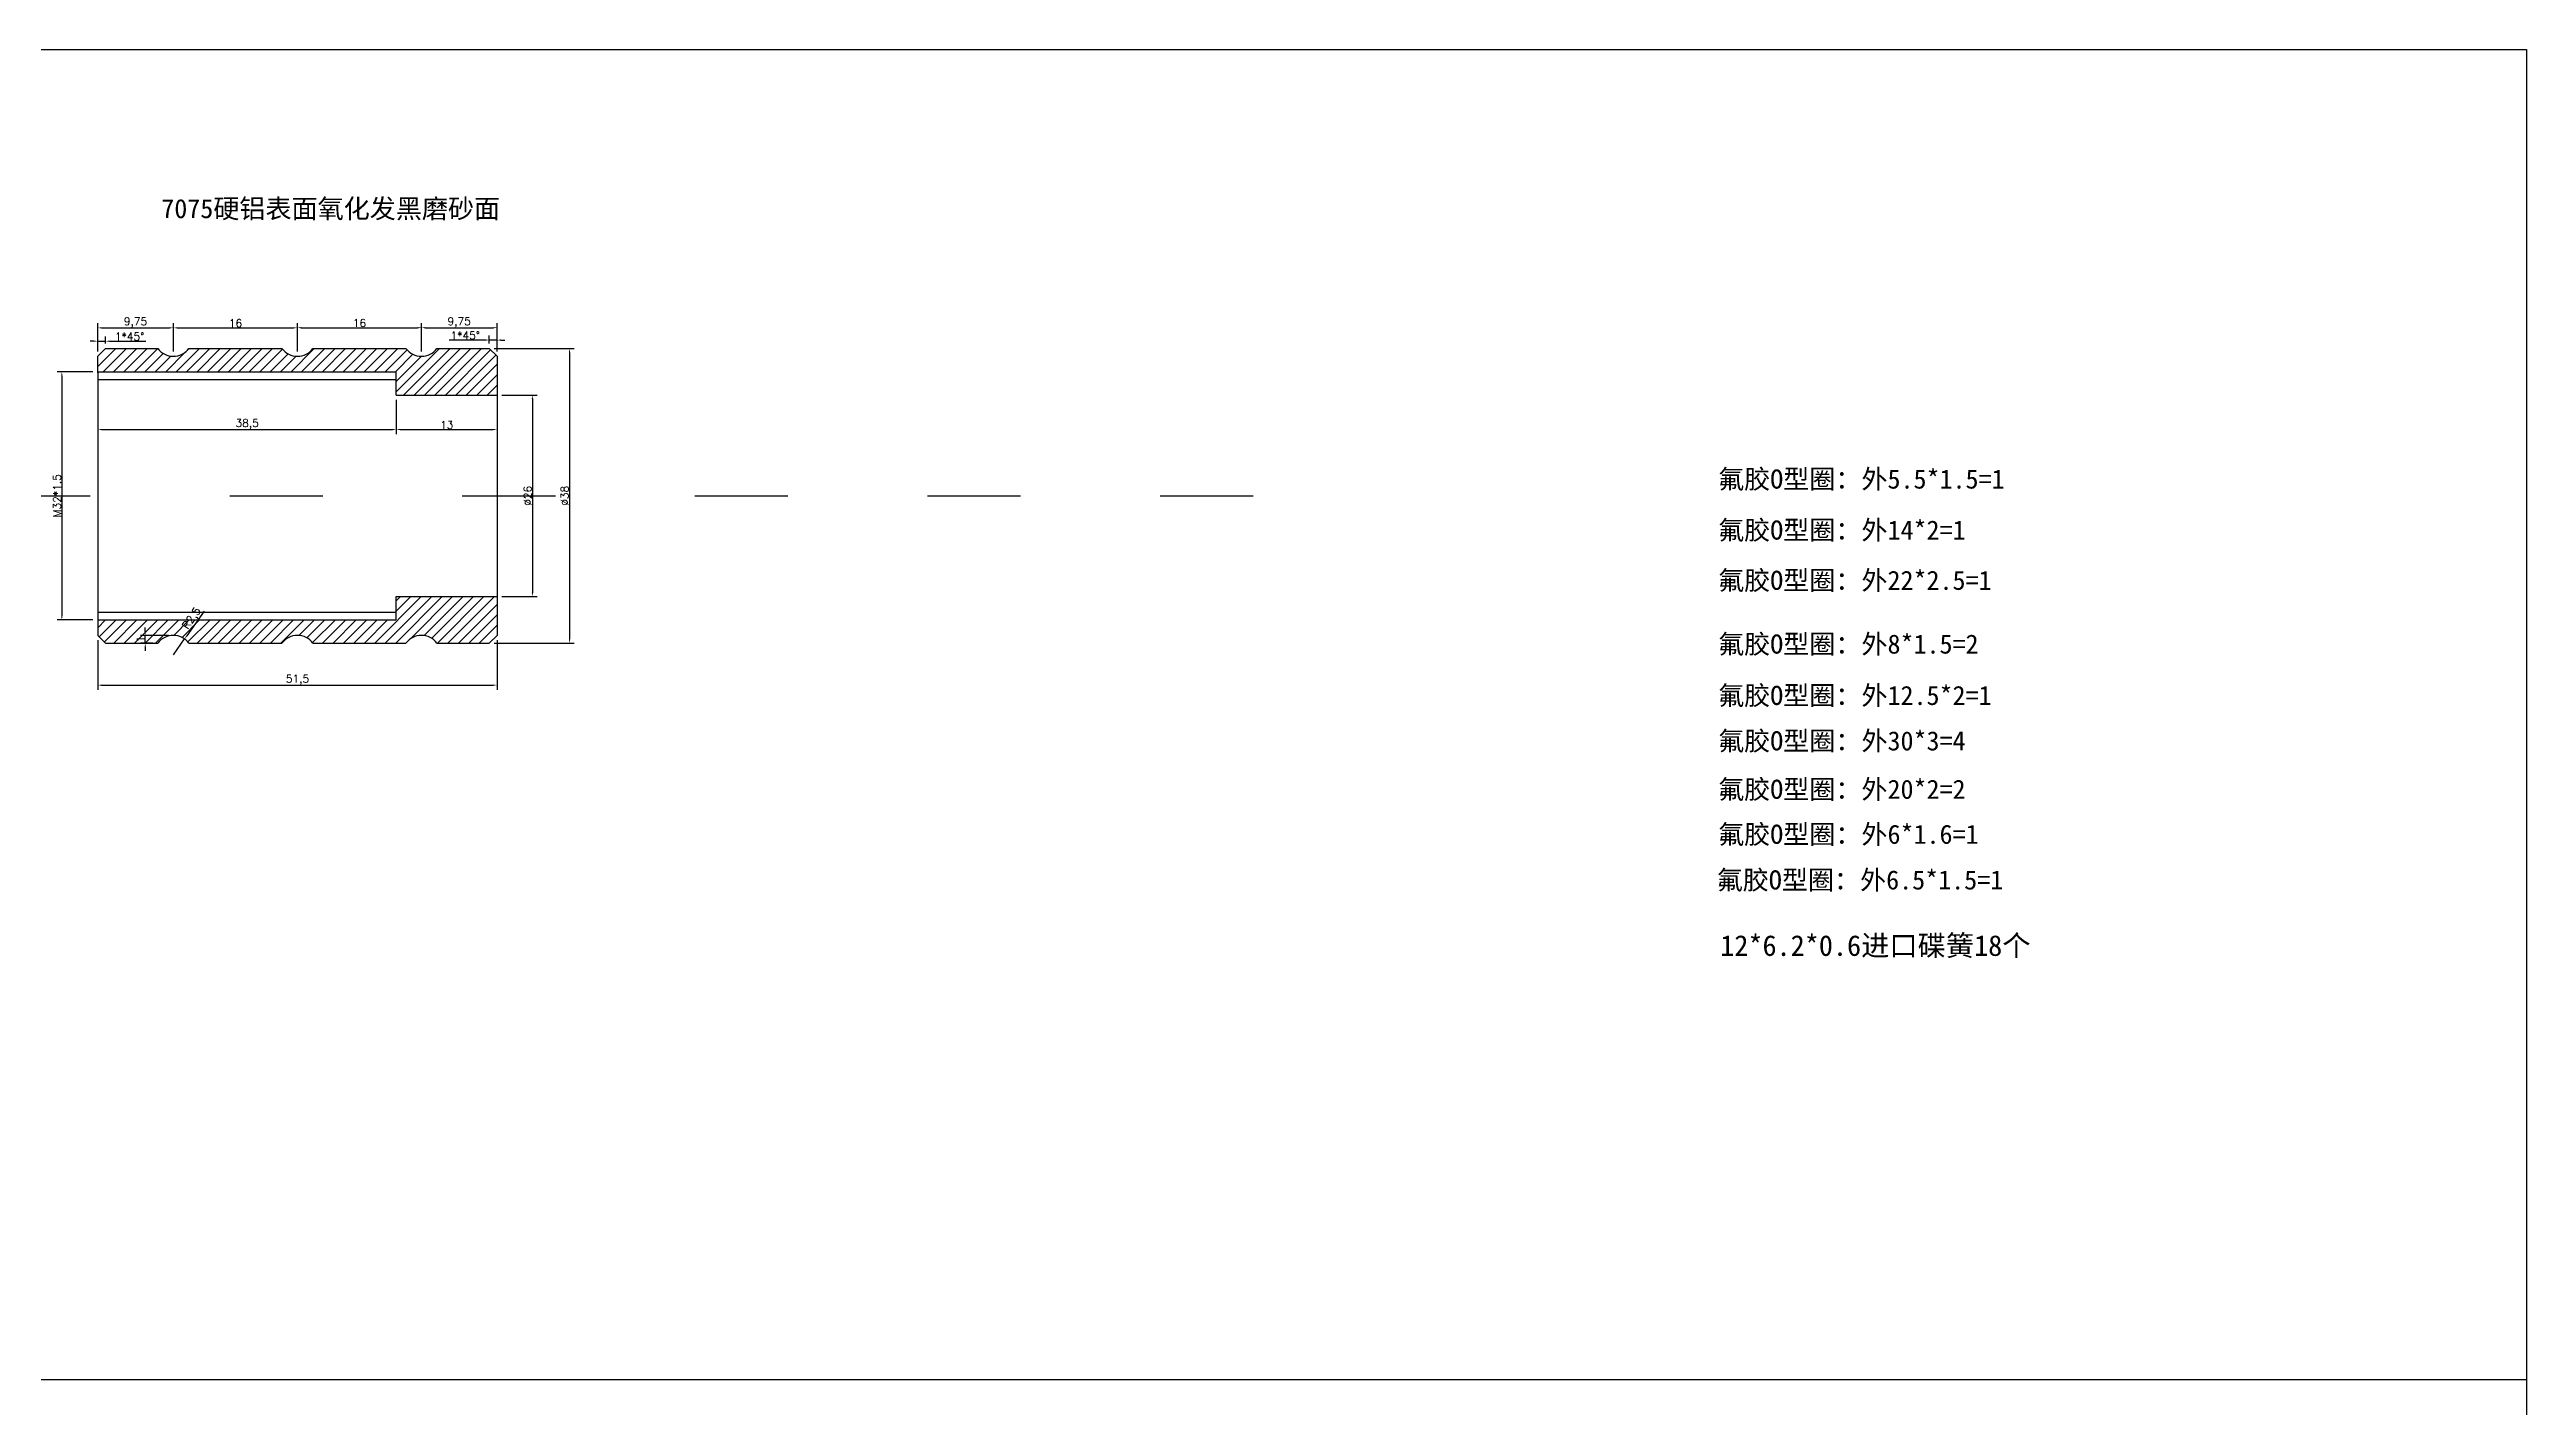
# Model space of a CAD drawing. Header units: millimetres. Extents: x 6817 to 15937, y -5221 to -164.
# Drawn here: x 9856.1 to 10175.6, y -1697.4 to -1522.4 of the extents above; entities that cross this region are included whole.
import ezdxf

# ---------------------------------------------------------------- set-up
doc = ezdxf.new("R2010")
doc.units = ezdxf.units.MM
doc.linetypes.add('ACAD_ISO03W100', pattern=[30, 12, -18])
doc.layers.add('图层2', color=108, linetype='Continuous')
doc.styles.get("Standard").update_dxf_attribs({"font": 'txt', "bigfont": 'gbcbig.shx'})
doc.dimstyles.new('ISO-25', dxfattribs={"dimtxt": 1, "dimasz": 0.5, "dimexe": 0.6, "dimexo": 0.625, "dimgap": 0.1, "dimtad": 1, "dimtxsty": 'Standard', "dimcen": 2.5, "dimadec": 0, "dimazin": 0, "dimtfac": 1, "dimtmove": 0, "dimatfit": 3, "dimfxl": 0, "dimarcsym": 0})

# ---------------------------------------------------------------- blocks, each defined once
blk = doc.blocks.new('*D371')
at = {"layer": 'Defpoints', "color": 0, "linetype": 'ByBlock', "transparency": 16777216}
for p in [(9872.12, -1558.29), (9862.37, -1561.96), (9872.12, -1561.96)]:
    blk.add_point(p, dxfattribs=at)
at = {"layer": '图层2', "color": 0, "linetype": 'ByBlock', "lineweight": -2, "transparency": 16777216}
for p, q in [((9862.37, -1561.33), (9862.37, -1557.69)), ((9862.87, -1558.29), (9871.62, -1558.29)), ((9872.12, -1561.33), (9872.12, -1557.69))]:
    blk.add_line(p, q, dxfattribs=at)
at = {"layer": '图层2', "color": 0, "linetype": 'ByBlock', "transparency": 16777216}
for points in [[(9862.87, -1558.21), (9862.87, -1558.37), (9862.37, -1558.29)], [(9871.62, -1558.21), (9871.62, -1558.37), (9872.12, -1558.29)]]:
    blk.add_solid(points, dxfattribs=at)
at = {"layer": '图层2', "color": 0, "linetype": 'ByBlock', "transparency": 16777216, "insert": (9867.24, -1557.61), "char_height": 1, "attachment_point": 5}
blk.add_mtext('9,75', dxfattribs=at)
blk = doc.blocks.new('*D372')
at = {"layer": 'Defpoints', "color": 0, "linetype": 'ByBlock', "transparency": 16777216}
for p in [(9888.12, -1558.29), (9872.12, -1561.96), (9888.12, -1561.96)]:
    blk.add_point(p, dxfattribs=at)
at = {"layer": '图层2', "color": 0, "linetype": 'ByBlock', "lineweight": -2, "transparency": 16777216}
for p, q in [((9872.12, -1561.33), (9872.12, -1557.69)), ((9872.62, -1558.29), (9887.62, -1558.29)), ((9888.12, -1561.33), (9888.12, -1557.69))]:
    blk.add_line(p, q, dxfattribs=at)
at = {"layer": '图层2', "color": 0, "linetype": 'ByBlock', "transparency": 16777216}
for points in [[(9872.62, -1558.21), (9872.62, -1558.37), (9872.12, -1558.29)], [(9887.62, -1558.21), (9887.62, -1558.37), (9888.12, -1558.29)]]:
    blk.add_solid(points, dxfattribs=at)
at = {"layer": '图层2', "color": 0, "linetype": 'ByBlock', "transparency": 16777216, "insert": (9880.12, -1557.69), "char_height": 1, "attachment_point": 5}
blk.add_mtext('16', dxfattribs=at)
blk = doc.blocks.new('*D373')
at = {"layer": 'Defpoints', "color": 0, "linetype": 'ByBlock', "transparency": 16777216}
for p in [(9904.12, -1558.27), (9888.12, -1561.96), (9904.12, -1561.96)]:
    blk.add_point(p, dxfattribs=at)
at = {"layer": '图层2', "color": 0, "linetype": 'ByBlock', "lineweight": -2, "transparency": 16777216}
for p, q in [((9888.12, -1561.33), (9888.12, -1557.67)), ((9888.62, -1558.27), (9903.62, -1558.27)), ((9904.12, -1561.33), (9904.12, -1557.67))]:
    blk.add_line(p, q, dxfattribs=at)
at = {"layer": '图层2', "color": 0, "linetype": 'ByBlock', "transparency": 16777216}
for points in [[(9888.62, -1558.19), (9888.62, -1558.36), (9888.12, -1558.27)], [(9903.62, -1558.19), (9903.62, -1558.36), (9904.12, -1558.27)]]:
    blk.add_solid(points, dxfattribs=at)
at = {"layer": '图层2', "color": 0, "linetype": 'ByBlock', "transparency": 16777216, "insert": (9896.12, -1557.67), "char_height": 1, "attachment_point": 5}
blk.add_mtext('16', dxfattribs=at)
blk = doc.blocks.new('*D374')
at = {"layer": 'Defpoints', "color": 0, "linetype": 'ByBlock', "transparency": 16777216}
for p in [(9913.87, -1558.27), (9904.12, -1561.96), (9913.87, -1561.96)]:
    blk.add_point(p, dxfattribs=at)
at = {"layer": '图层2', "color": 0, "linetype": 'ByBlock', "lineweight": -2, "transparency": 16777216}
for p, q in [((9904.12, -1561.33), (9904.12, -1557.67)), ((9904.62, -1558.27), (9913.37, -1558.27)), ((9913.87, -1561.33), (9913.87, -1557.67))]:
    blk.add_line(p, q, dxfattribs=at)
at = {"layer": '图层2', "color": 0, "linetype": 'ByBlock', "transparency": 16777216}
for points in [[(9904.62, -1558.19), (9904.62, -1558.36), (9904.12, -1558.27)], [(9913.37, -1558.19), (9913.37, -1558.36), (9913.87, -1558.27)]]:
    blk.add_solid(points, dxfattribs=at)
at = {"layer": '图层2', "color": 0, "linetype": 'ByBlock', "transparency": 16777216, "insert": (9908.99, -1557.59), "char_height": 1, "attachment_point": 5}
blk.add_mtext('9,75', dxfattribs=at)
blk = doc.blocks.new('*D375')
at = {"layer": 'Defpoints', "color": 0, "linetype": 'ByBlock', "transparency": 16777216}
for p in [(9862.37, -1561.96), (9863.37, -1560.01), (9863.37, -1560.96)]:
    blk.add_point(p, dxfattribs=at)
at = {"layer": '图层2', "color": 0, "linetype": 'ByBlock', "lineweight": -2, "transparency": 16777216}
for p, q in [((9861.87, -1560.01), (9861.37, -1560.01)), ((9862.37, -1561.33), (9862.37, -1559.41)), ((9862.37, -1560.01), (9863.37, -1560.01)), ((9863.37, -1560.33), (9863.37, -1559.41)), ((9863.87, -1560.01), (9868.57, -1560.01))]:
    blk.add_line(p, q, dxfattribs=at)
at = {"layer": '图层2', "color": 0, "linetype": 'ByBlock', "transparency": 16777216}
for points in [[(9861.87, -1559.93), (9861.87, -1560.09), (9862.37, -1560.01)], [(9863.87, -1559.93), (9863.87, -1560.09), (9863.37, -1560.01)]]:
    blk.add_solid(points, dxfattribs=at)
at = {"layer": '图层2', "color": 0, "linetype": 'ByBlock', "transparency": 16777216, "insert": (9866.47, -1559.41), "char_height": 1, "attachment_point": 5}
blk.add_mtext('1*45%%D', dxfattribs=at)
blk = doc.blocks.new('*D376')
at = {"layer": 'Defpoints', "color": 0, "linetype": 'ByBlock', "transparency": 16777216}
for p in [(9912.87, -1559.87), (9912.87, -1560.96), (9913.87, -1561.96)]:
    blk.add_point(p, dxfattribs=at)
at = {"layer": '图层2', "color": 0, "linetype": 'ByBlock', "lineweight": -2, "transparency": 16777216}
for p, q in [((9912.37, -1559.87), (9907.67, -1559.87)), ((9912.87, -1560.33), (9912.87, -1559.27)), ((9913.87, -1559.87), (9912.87, -1559.87)), ((9913.87, -1561.33), (9913.87, -1559.27)), ((9914.37, -1559.87), (9914.87, -1559.87))]:
    blk.add_line(p, q, dxfattribs=at)
at = {"layer": '图层2', "color": 0, "linetype": 'ByBlock', "transparency": 16777216}
for points in [[(9912.37, -1559.78), (9912.37, -1559.95), (9912.87, -1559.87)], [(9914.37, -1559.78), (9914.37, -1559.95), (9913.87, -1559.87)]]:
    blk.add_solid(points, dxfattribs=at)
at = {"layer": '图层2', "color": 0, "linetype": 'ByBlock', "transparency": 16777216, "insert": (9909.77, -1559.27), "char_height": 1, "attachment_point": 5}
blk.add_mtext('1*45%%D', dxfattribs=at)
blk = doc.blocks.new('*D377')
at = {"layer": 'Defpoints', "color": 0, "linetype": 'ByBlock', "transparency": 16777216}
for p in [(9913.87, -1566.96), (9913.87, -1592.96), (9918.42, -1592.96)]:
    blk.add_point(p, dxfattribs=at)
at = {"layer": '图层2', "color": 0, "linetype": 'ByBlock', "lineweight": -2, "transparency": 16777216}
for p, q in [((9914.49, -1566.96), (9919.02, -1566.96)), ((9918.42, -1567.46), (9918.42, -1592.46)), ((9914.49, -1592.96), (9919.02, -1592.96))]:
    blk.add_line(p, q, dxfattribs=at)
at = {"layer": '图层2', "color": 0, "linetype": 'ByBlock', "transparency": 16777216}
for points in [[(9918.34, -1567.46), (9918.5, -1567.46), (9918.42, -1566.96)], [(9918.34, -1592.46), (9918.5, -1592.46), (9918.42, -1592.96)]]:
    blk.add_solid(points, dxfattribs=at)
at = {"layer": '图层2', "color": 0, "linetype": 'ByBlock', "transparency": 16777216, "insert": (9917.82, -1579.96), "char_height": 1, "attachment_point": 5, "rotation": 90}
blk.add_mtext('%%C26', dxfattribs=at)
blk = doc.blocks.new('*D378')
at = {"layer": 'Defpoints', "color": 0, "linetype": 'ByBlock', "transparency": 16777216}
for p in [(9912.87, -1560.96), (9912.87, -1598.96), (9923.2, -1598.96)]:
    blk.add_point(p, dxfattribs=at)
at = {"layer": '图层2', "color": 0, "linetype": 'ByBlock', "lineweight": -2, "transparency": 16777216}
for p, q in [((9913.49, -1560.96), (9923.8, -1560.96)), ((9923.2, -1561.46), (9923.2, -1598.46)), ((9913.49, -1598.96), (9923.8, -1598.96))]:
    blk.add_line(p, q, dxfattribs=at)
at = {"layer": '图层2', "color": 0, "linetype": 'ByBlock', "transparency": 16777216}
for points in [[(9923.12, -1561.46), (9923.28, -1561.46), (9923.2, -1560.96)], [(9923.12, -1598.46), (9923.28, -1598.46), (9923.2, -1598.96)]]:
    blk.add_solid(points, dxfattribs=at)
at = {"layer": '图层2', "color": 0, "linetype": 'ByBlock', "transparency": 16777216, "insert": (9922.6, -1579.96), "char_height": 1, "attachment_point": 5, "rotation": 90}
blk.add_mtext('%%C38', dxfattribs=at)
blk = doc.blocks.new('*D379')
at = {"layer": 'Defpoints', "color": 0, "linetype": 'ByBlock', "transparency": 16777216}
for p in [(9862.37, -1563.96), (9857.73, -1595.96), (9862.37, -1595.96)]:
    blk.add_point(p, dxfattribs=at)
at = {"layer": '图层2', "color": 0, "linetype": 'ByBlock', "lineweight": -2, "transparency": 16777216}
for p, q in [((9861.74, -1563.96), (9857.13, -1563.96)), ((9857.73, -1564.46), (9857.73, -1595.46)), ((9861.74, -1595.96), (9857.13, -1595.96))]:
    blk.add_line(p, q, dxfattribs=at)
at = {"layer": '图层2', "color": 0, "linetype": 'ByBlock', "transparency": 16777216}
for points in [[(9857.65, -1564.46), (9857.82, -1564.46), (9857.73, -1563.96)], [(9857.65, -1595.46), (9857.82, -1595.46), (9857.73, -1595.96)]]:
    blk.add_solid(points, dxfattribs=at)
at = {"layer": '图层2', "color": 0, "linetype": 'ByBlock', "transparency": 16777216, "insert": (9857.13, -1579.96), "char_height": 1, "attachment_point": 5, "rotation": 90}
blk.add_mtext('M32*1.5', dxfattribs=at)
blk = doc.blocks.new('*D380')
at = {"layer": 'Defpoints', "color": 0, "linetype": 'ByBlock', "transparency": 16777216}
for p in [(9862.37, -1564.96), (9900.87, -1566.96), (9900.87, -1571.41)]:
    blk.add_point(p, dxfattribs=at)
at = {"layer": '图层2', "color": 0, "linetype": 'ByBlock', "lineweight": -2, "transparency": 16777216}
for p, q in [((9862.37, -1565.58), (9862.37, -1572.01)), ((9900.87, -1567.58), (9900.87, -1572.01)), ((9862.87, -1571.41), (9900.37, -1571.41))]:
    blk.add_line(p, q, dxfattribs=at)
at = {"layer": '图层2', "color": 0, "linetype": 'ByBlock', "transparency": 16777216}
for points in [[(9862.87, -1571.32), (9862.87, -1571.49), (9862.37, -1571.41)], [(9900.37, -1571.32), (9900.37, -1571.49), (9900.87, -1571.41)]]:
    blk.add_solid(points, dxfattribs=at)
at = {"layer": '图层2', "color": 0, "linetype": 'ByBlock', "transparency": 16777216, "insert": (9881.62, -1570.72), "char_height": 1, "attachment_point": 5}
blk.add_mtext('38,5', dxfattribs=at)
blk = doc.blocks.new('*D288')
at = {"layer": 'Defpoints', "color": 0, "linetype": 'ByBlock', "transparency": 16777216}
for p in [(9900.87, -1566.96), (9913.87, -1566.96), (9913.87, -1571.41)]:
    blk.add_point(p, dxfattribs=at)
at = {"layer": '图层2', "color": 0, "linetype": 'ByBlock', "lineweight": -2, "transparency": 16777216}
for p, q in [((9900.87, -1567.58), (9900.87, -1572.01)), ((9913.87, -1567.58), (9913.87, -1572.01)), ((9901.37, -1571.41), (9913.37, -1571.41))]:
    blk.add_line(p, q, dxfattribs=at)
at = {"layer": '图层2', "color": 0, "linetype": 'ByBlock', "transparency": 16777216}
for points in [[(9901.37, -1571.32), (9901.37, -1571.49), (9900.87, -1571.41)], [(9913.37, -1571.32), (9913.37, -1571.49), (9913.87, -1571.41)]]:
    blk.add_solid(points, dxfattribs=at)
at = {"layer": '图层2', "color": 0, "linetype": 'ByBlock', "transparency": 16777216, "insert": (9907.37, -1570.81), "char_height": 1, "attachment_point": 5}
blk.add_mtext('13', dxfattribs=at)
blk = doc.blocks.new('*D381')
at = {"layer": 'Defpoints', "color": 0, "linetype": 'ByBlock', "transparency": 16777216}
for p in [(9872.12, -1600.46), (9873.56, -1598.42)]:
    blk.add_point(p, dxfattribs=at)
at = {"layer": '图层2', "color": 0, "linetype": 'ByBlock', "lineweight": -2, "transparency": 16777216}
for p, q in [((9876.09, -1594.86), (9873.85, -1598.01)), ((9872.12, -1600.46), (9873.56, -1598.42))]:
    blk.add_line(p, q, dxfattribs=at)
at = {"layer": '图层2', "color": 0, "linetype": 'ByBlock', "transparency": 16777216}
blk.add_solid([(9873.78, -1597.96), (9873.92, -1598.06), (9873.56, -1598.42)], dxfattribs=at)
at = {"layer": '图层2', "color": 0, "linetype": 'ByBlock', "transparency": 16777216, "insert": (9874.56, -1595.83), "char_height": 1, "attachment_point": 5, "rotation": 54.6494}
blk.add_mtext('R2,5', dxfattribs=at)
blk = doc.blocks.new('*D382')
at = {"layer": 'Defpoints', "color": 0, "linetype": 'ByBlock', "transparency": 16777216}
for p in [(9868.49, -1597.96), (9870.12, -1598.96), (9872.12, -1597.96)]:
    blk.add_point(p, dxfattribs=at)
at = {"layer": '图层2', "color": 0, "linetype": 'ByBlock', "lineweight": -2, "transparency": 16777216}
for p, q in [((9868.49, -1597.46), (9868.49, -1596.96)), ((9871.49, -1597.96), (9867.89, -1597.96)), ((9869.49, -1598.96), (9867.89, -1598.96)), ((9868.49, -1598.96), (9868.49, -1597.96)), ((9868.49, -1599.46), (9868.49, -1599.96))]:
    blk.add_line(p, q, dxfattribs=at)
at = {"layer": '图层2', "color": 0, "linetype": 'ByBlock', "transparency": 16777216}
for points in [[(9868.41, -1597.46), (9868.57, -1597.46), (9868.49, -1597.96)], [(9868.41, -1599.46), (9868.57, -1599.46), (9868.49, -1598.96)]]:
    blk.add_solid(points, dxfattribs=at)
at = {"layer": '图层2', "color": 0, "linetype": 'ByBlock', "transparency": 16777216, "insert": (9867.89, -1598.46), "char_height": 1, "attachment_point": 5, "rotation": 90}
blk.add_mtext('1', dxfattribs=at)
blk = doc.blocks.new('*D540')
at = {"layer": 'Defpoints', "color": 0, "linetype": 'ByBlock', "transparency": 16777216}
for p in [(9862.37, -1597.96), (9913.87, -1597.96), (9913.87, -1604.38)]:
    blk.add_point(p, dxfattribs=at)
at = {"layer": '图层2', "color": 0, "linetype": 'ByBlock', "lineweight": -2, "transparency": 16777216}
for p, q in [((9862.37, -1598.58), (9862.37, -1604.98)), ((9913.87, -1598.58), (9913.87, -1604.98)), ((9862.87, -1604.38), (9913.37, -1604.38))]:
    blk.add_line(p, q, dxfattribs=at)
at = {"layer": '图层2', "color": 0, "linetype": 'ByBlock', "transparency": 16777216}
for points in [[(9862.87, -1604.3), (9862.87, -1604.46), (9862.37, -1604.38)], [(9913.37, -1604.3), (9913.37, -1604.46), (9913.87, -1604.38)]]:
    blk.add_solid(points, dxfattribs=at)
at = {"layer": '图层2', "color": 0, "linetype": 'ByBlock', "transparency": 16777216, "insert": (9888.12, -1603.7), "char_height": 1, "attachment_point": 5}
blk.add_mtext('51,5', dxfattribs=at)

msp = doc.modelspace()

# ---------------------------------------------------------------- hatches: boundary and pattern name
at = {"layer": '图层2', "linetype": 'ByBlock'}
h = msp.add_hatch(dxfattribs=at)
h.set_pattern_fill('ANSI31', color=4, scale=0.3)
h.set_pattern_definition([(45, (8381.1847, 1267.3921), (-0.6735192, 0.6735192), [])])
h.paths.add_polyline_path([(9906.117, -1598.957), (9912.867, -1598.957), (9913.867, -1597.957), (9913.867, -1592.957), (9900.871, -1592.957), (9900.871, -1595.957), (9862.367, -1595.957), (9862.367, -1597.957), (9863.367, -1598.957), (9870.117, -1598.957, -0.5), (9874.117, -1598.957), (9886.117, -1598.957, -0.5), (9890.117, -1598.957), (9902.117, -1598.957, -0.5)])
h.paths.add_polyline_path([(9902.117, -1560.957), (9890.117, -1560.957, -0.5), (9886.117, -1560.957), (9874.117, -1560.957, -0.5), (9870.117, -1560.957), (9863.367, -1560.957), (9862.367, -1561.957), (9862.367, -1563.957), (9900.871, -1563.957), (9900.871, -1566.957), (9913.867, -1566.957), (9913.867, -1561.957), (9912.867, -1560.957), (9906.117, -1560.957, -0.5)])

# ---------------------------------------------------------------- linework, layer by layer
at = {"color": 1, "linetype": 'ACAD_ISO03W100'}
msp.add_line((9639.385, -1579.957), (10016.503, -1579.957), dxfattribs=at)
at = {"layer": '图层2', "color": 2, "linetype": 'ByBlock'}
for p, q in [((9494.427, -1522.385), (10175.615, -1522.385)), ((10175.615, -1522.385), (10175.615, -1694.006)), ((10175.615, -1694.006), (9494.427, -1694.006)), ((10175.615, -1694.006), (10175.615, -1865.627))]:
    msp.add_line(p, q, dxfattribs=at)
at = {"layer": '图层2', "color": 6, "linetype": 'ByBlock'}
for p, q in [((9862.367, -1561.957), (9863.367, -1560.957)), ((9862.367, -1564.107), (9862.367, -1561.957)), ((9863.367, -1560.957), (9870.117, -1560.957)), ((9874.117, -1560.957), (9886.117, -1560.957)), ((9890.117, -1560.957), (9902.117, -1560.957)), ((9906.117, -1560.957), (9912.867, -1560.957)), ((9912.867, -1560.957), (9913.867, -1561.957)), ((9913.867, -1561.957), (9913.867, -1566.957)), ((9862.367, -1563.957), (9900.871, -1563.957)), ((9862.367, -1564.107), (9862.367, -1595.807)), ((9900.871, -1566.957), (9900.871, -1563.957)), ((9900.871, -1566.957), (9913.867, -1566.957)), ((9913.867, -1566.957), (9913.867, -1592.957)), ((9900.871, -1592.957), (9913.867, -1592.957)), ((9900.871, -1595.957), (9900.871, -1592.957)), ((9913.867, -1592.957), (9913.867, -1597.957)), ((9862.367, -1595.807), (9862.367, -1597.957)), ((9862.367, -1595.957), (9900.871, -1595.957)), ((9862.367, -1597.957), (9863.367, -1598.957)), ((9863.367, -1598.957), (9870.117, -1598.957)), ((9874.117, -1598.957), (9886.117, -1598.957)), ((9890.117, -1598.957), (9902.117, -1598.957)), ((9906.117, -1598.957), (9912.867, -1598.957)), ((9912.867, -1598.957), (9913.867, -1597.957))]:
    msp.add_line(p, q, dxfattribs=at)
at = {"layer": '图层2', "color": 4, "linetype": 'ByBlock'}
for p, q in [((9862.367, -1564.957), (9900.871, -1564.957)), ((9862.367, -1594.957), (9900.871, -1594.957))]:
    msp.add_line(p, q, dxfattribs=at)
at = {"layer": '图层2', "color": 6, "linetype": 'ByBlock'}
for centre, start, end in [((9872.117, -1559.457), 216.8699, 323.1301), ((9888.117, -1559.457), 216.8699, 323.1301), ((9904.117, -1559.457), 216.8699, 323.1301), ((9872.117, -1600.457), 36.8699, 143.1301), ((9888.117, -1600.457), 36.8699, 143.1301), ((9904.117, -1600.457), 36.8699, 143.1301)]:
    msp.add_arc(centre, 2.5, start, end, dxfattribs=at)

# ---------------------------------------------------------------- texts
at = {"color": 2, "attachment_point": 1}
for s, insert, char_height, width in [('{\\fSimSun|b0|i0|c134|p2;7075硬铝表面氧化发黑磨砂面}', (9870.561, -1541.67), 2.46562, 52.42824), ('{\\fSimSun|b0|i0|c134|p2;氟胶O型圈：外5.5*1.5=1}', (10071.349, -1576.562), 2.46562, 38.16509), ('{\\fSimSun|b0|i0|c134|p2;氟胶O型圈：外14*2=1}', (10071.349, -1583.143), 2.46562, 38.16509), ('{\\fSimSun|b0|i0|c134|p2;氟胶O型圈：外22*2.5=1}', (10071.349, -1589.626), 2.46562, 38.16509), ('{\\fSimSun|b0|i0|c134|p2;氟胶O型圈：外8*1.5=2}', (10071.349, -1597.85), 2.46562, 38.16509), ('{\\fSimSun|b0|i0|c134|p2;氟胶O型圈：外12.5*2=1}', (10071.349, -1604.476), 2.46562, 38.16509), ('{\\fSimSun|b0|i0|c134|p2;氟胶O型圈：外30*3=4}', (10071.349, -1610.335), 2.46562, 38.16509), ('{\\fSimSun|b0|i0|c134|p2;氟胶O型圈：外20*2=2}', (10071.349, -1616.582), 2.46562, 38.16509), ('{\\fSimSun|b0|i0|c134|p2;氟胶O型圈：外6*1.6=1}', (10071.349, -1622.386), 2.46562, 38.16509), ('{\\fSimSun|b0|i0|c134|p2;氟胶O型圈：外6.5*1.5=1}', (10071.173, -1628.277), 2.46562, 38.16509), ('{\\fSimSun|b0|i0|c134|p2;12*6.2*0.6进口碟簧18个}', (10071.63, -1636.64), 2.67108, 45.6383)]:
    msp.add_mtext(s, dxfattribs=dict(at, insert=insert, char_height=char_height, width=width))

# ---------------------------------------------------------------- dimensions: what is measured, and where the dimension line sits
at = {"layer": '图层2', "color": 3, "linetype": 'ByBlock'}
for base, p1, p2, picture, middle in [((9863.367, -1560.009), (9862.367, -1561.957), (9863.367, -1560.957), '*D375', (9866.467, -1559.409)), ((9912.867, -1559.867), (9913.867, -1561.957), (9912.867, -1560.957), '*D376', (9909.767, -1559.267))]:
    dim = msp.add_linear_dim(base=base, p1=p1, p2=p2, text='<>*45%%D', dimstyle='ISO-25', dxfattribs=at)
    dim.commit()
    dim.dimension.update_dxf_attribs({"geometry": picture, "text_midpoint": middle})
for base, p1, p2, picture, middle in [((9872.117, -1558.291), (9862.367, -1561.957), (9872.117, -1561.957), '*D371', (9867.242, -1557.608)), ((9888.117, -1558.291), (9872.117, -1561.957), (9888.117, -1561.957), '*D372', (9880.117, -1557.691)), ((9904.117, -1558.275), (9888.117, -1561.957), (9904.117, -1561.957), '*D373', (9896.117, -1557.675)), ((9913.867, -1558.275), (9904.117, -1561.957), (9913.867, -1561.957), '*D374', (9908.992, -1557.592)), ((9900.871, -1571.406), (9862.367, -1564.957), (9900.871, -1566.957), '*D380', (9881.619, -1570.722)), ((9913.867, -1571.406), (9900.871, -1566.957), (9913.867, -1566.957), '*D288', (9907.369, -1570.806)), ((9913.867, -1604.38), (9862.367, -1597.957), (9913.867, -1597.957), '*D540', (9888.117, -1603.697))]:
    dim = msp.add_linear_dim(base=base, p1=p1, p2=p2, dimstyle='ISO-25', dxfattribs=at)
    dim.commit()
    dim.dimension.update_dxf_attribs({"geometry": picture, "text_midpoint": middle})
for base, p1, p2, text, picture, middle in [((9923.198, -1598.957), (9912.867, -1560.957), (9912.867, -1598.957), '%%C38', '*D378', (9922.598, -1579.957)), ((9857.734, -1595.957), (9862.367, -1563.957), (9862.367, -1595.957), 'M<>*1.5', '*D379', (9857.134, -1579.957)), ((9918.418, -1592.957), (9913.867, -1566.957), (9913.867, -1592.957), '%%C26', '*D377', (9917.818, -1579.957))]:
    dim = msp.add_linear_dim(base=base, p1=p1, p2=p2, angle=90, text=text, dimstyle='ISO-25', dxfattribs=at)
    dim.commit()
    dim.dimension.update_dxf_attribs({"geometry": picture, "text_midpoint": middle})
dim = msp.add_linear_dim(base=(9868.492, -1597.957), p1=(9870.117, -1598.957), p2=(9872.117, -1597.957), angle=90, dimstyle='ISO-25', dxfattribs=at)
dim.commit()
dim.dimension.update_dxf_attribs({"geometry": '*D382', "text_midpoint": (9867.892, -1598.457)})
dim = msp.add_radius_dim(center=(9872.117, -1600.457), mpoint=(9873.563, -1598.418), dimstyle='ISO-25', dxfattribs=at)
dim.commit()
dim.dimension.update_dxf_attribs({"geometry": '*D381', "text_midpoint": (9874.558, -1595.834)})

doc.saveas('drawing.dxf')
